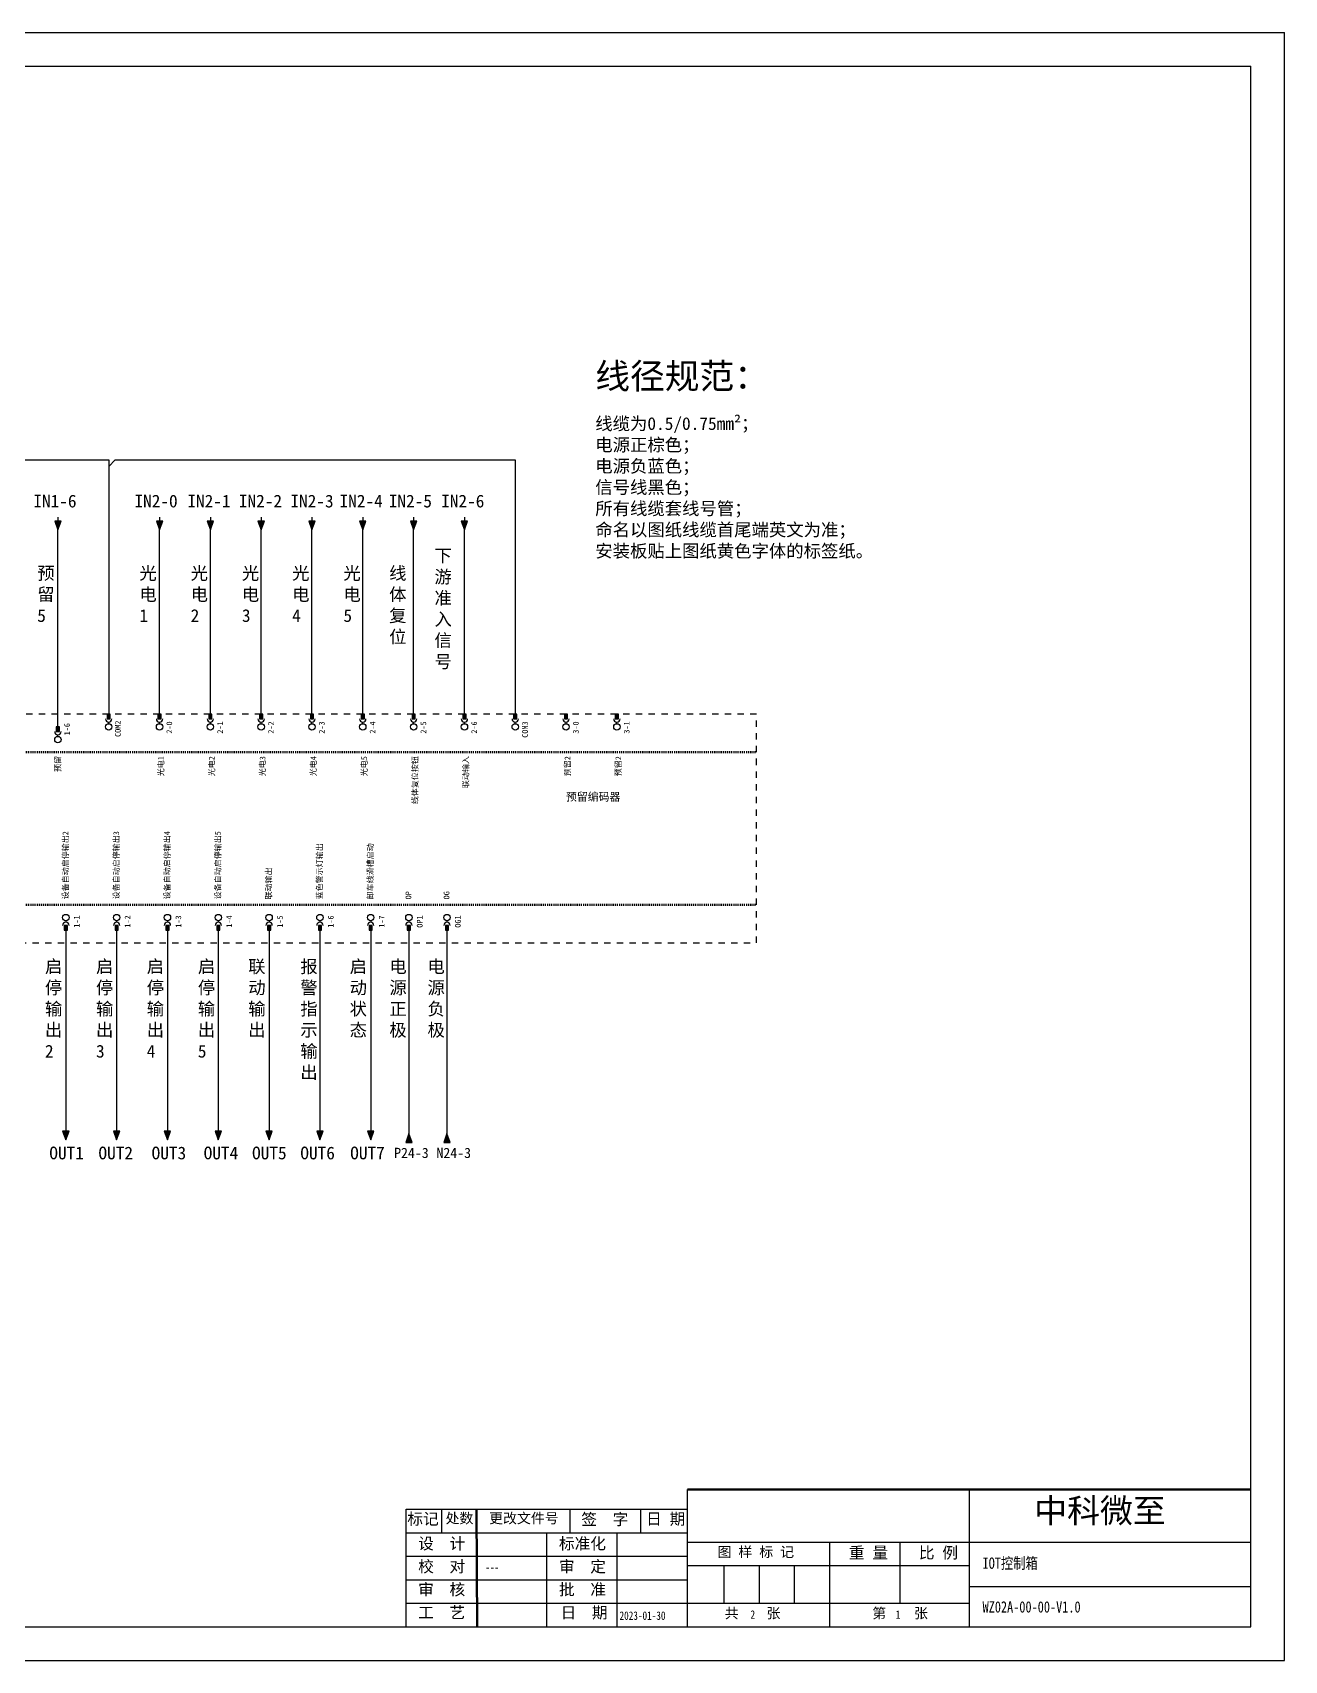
# Model space of a CAD drawing. Header units: millimetres. Extents: x -5786 to 4989, y -422 to 1165.
# Drawn here: x 1130 to 2312, y -422 to 1115 of the extents above; entities that cross this region are included whole.
import ezdxf
from ezdxf.enums import TextEntityAlignment as Align

# ---------------------------------------------------------------- set-up
doc = ezdxf.new("R2010")
doc.units = ezdxf.units.MM
doc.linetypes.add('EPL_DASH', pattern=[0.5, 0.25, -0.25])
for name, color, linetype, lineweight in [('AM_0', 7, 'Continuous', 50), ('EPLAN100', 7, 'Continuous', 50), ('EPLAN108', 5, 'Continuous', 35), ('EPLAN303', 6, 'Continuous', 25), ('EPLAN306', 6, 'EPL_DASH', 25), ('EPLAN311', 1, 'Continuous', 25), ('EPLAN400', 5, 'Continuous', 35), ('EPLAN429', 251, 'Continuous', 35), ('EPLAN432', 7, 'Continuous', 35), ('EPLAN501', 7, 'Continuous', 35)]:
    doc.layers.add(name, color=color, linetype=linetype, lineweight=lineweight)
for name, color, linetype in [('RAHM2', 1, 'Continuous'), ('RAHM3', 2, 'Continuous'), ('小件分拣机', 7, 'Continuous')]:
    doc.layers.add(name, color=color, linetype=linetype)
doc.styles.add('-宋体', font='', dxfattribs={"width": 0.8})
doc.styles.add('HZ', font='txt', dxfattribs={"bigfont": 'HZDX.SHX'})
doc.styles.get("Standard").update_dxf_attribs({"font": 'txt.shx', "height": 20})
doc.styles.add('宋体', font='', dxfattribs={"height": 12})
doc.styles.get('-宋体').set_extended_font_data('SimSun')
doc.styles.get('宋体').set_extended_font_data('SimSun')

# ---------------------------------------------------------------- blocks, each defined once
blk = doc.blocks.new('EPLSYM_LibrarySPECIAL_Symbol1_Variant0_Placement1')
at = {"layer": 'EPLAN306', "color": 6, "linetype": 'EPL_DASH', "lineweight": 25, "ltscale": 4}
blk.add_lwpolyline([(0, -36), (194, -36), (194, 0), (0, 0)], close=True, dxfattribs=at)
at = {"color": 5}
blk.add_attdef('17_20010', text='', height=1.2525, dxfattribs=at).set_placement((-0.75, -0.5005), align=Align.TOP_RIGHT)
at = {"color": 73}
blk.add_attdef('17_20300', text='', height=0.9018, dxfattribs=at).set_placement((-0.75, -2.569735), align=Align.TOP_RIGHT)
at = {"color": 0}
for tag, p in [('17_20027', (-0.75, -4.110085)), ('17_20901[1]', (-0.75, -5.650435)), ('17_20011', (-0.75, -7.190785)), ('17_20025', (-0.75, -8.731135)), ('17_20024', (-0.75, -10.271485))]:
    blk.add_attdef(tag, text='', height=0.9018, dxfattribs=at).set_placement(p, align=Align.TOP_RIGHT)
blk = doc.blocks.new('EPLSYM_LibrarySPECIAL_Symbol385_Variant0_Placement1')
at = {"layer": 'EPLAN303', "linetype": 'Continuous', "lineweight": 25, "ltscale": 4}
blk.add_hatch(color=6, dxfattribs=at).paths.add_polyline_path([(-0.25, 1.25), (0.25, 1.25), (0.25, 2), (-0.25, 2)], flags=0)
at = {"layer": 'EPLAN303', "color": 6, "linetype": 'Continuous', "lineweight": 25, "ltscale": 4}
blk.add_line((0, 0.5), (0, 0.75), dxfattribs=at)
blk.add_lwpolyline([(-0.25, 1.25), (0.25, 1.25), (0.25, 2), (-0.25, 2)], close=True, dxfattribs=at)
blk.add_circle((0, 0), 0.5, dxfattribs=at)
blk.add_arc((0, 1.25), 0.5, 180, 0, dxfattribs=at)
at = {"color": 5}
blk.add_attdef('17_20039', text='', height=0.6513, dxfattribs=at).set_placement((1.15, 2.79035), align=Align.BOTTOM_LEFT)
at = {"color": 0}
blk.add_attdef('17_20038', text='', height=0.9018, dxfattribs=at).set_placement((1.15, 1.25), align=Align.BOTTOM_LEFT)
at = {"color": 251}
for tag, p in [('17_20037', (0, -0.68036)), ('17_20402', (0, -3.76106)), ('17_20011', (0, -5.30141))]:
    blk.add_attdef(tag, text='', height=0.9018, dxfattribs=at).set_placement(p, align=Align.TOP_CENTER)
at = {"color": 73}
blk.add_attdef('17_20301', text='', height=0.9018, dxfattribs=at).set_placement((0, -2.22071), align=Align.TOP_CENTER)
blk = doc.blocks.new('EPLSYM_LibrarySPECIAL_Symbol385_Variant2_Placement1')
at = {"layer": 'EPLAN303', "linetype": 'Continuous', "lineweight": 25, "ltscale": 4}
blk.add_hatch(color=6, dxfattribs=at).paths.add_polyline_path([(-0.25, -2), (0.25, -2), (0.25, -1.25), (-0.25, -1.25)], flags=0)
at = {"layer": 'EPLAN303', "color": 6, "linetype": 'Continuous', "lineweight": 25, "ltscale": 4}
blk.add_line((0, -0.5), (0, -0.75), dxfattribs=at)
blk.add_lwpolyline([(-0.25, -2), (0.25, -2), (0.25, -1.25), (-0.25, -1.25)], close=True, dxfattribs=at)
blk.add_circle((0, 0), 0.5, dxfattribs=at)
blk.add_arc((0, -1.25), 0.5, 0, 180, dxfattribs=at)
at = {"color": 251}
blk.add_attdef('17_20011', text='', height=0.9018, dxfattribs=at).set_placement((0.09018, 5.12105), align=Align.MIDDLE_LEFT)
for tag, p in [('17_20402', (0, 3.5807)), ('17_20037', (0, 0.5))]:
    blk.add_attdef(tag, text='', height=0.9018, dxfattribs=at).set_placement(p, align=Align.BOTTOM_CENTER)
at = {"color": 73}
blk.add_attdef('17_20301', text='', height=0.9018, dxfattribs=at).set_placement((0, 2.04035), align=Align.BOTTOM_CENTER)
at = {"color": 0}
blk.add_attdef('17_20038', text='', height=0.9018, dxfattribs=at).set_placement((1.15, -2.45), align=Align.BOTTOM_LEFT)
at = {"color": 5}
blk.add_attdef('17_20039', text='', height=0.6513, dxfattribs=at).set_placement((1.15, -3.562475), align=Align.BOTTOM_LEFT)
blk = doc.blocks.new('A$C0ED27135')
at = {"layer": 'AM_0', "color": 2}
blk.add_line((32995, 3035), (42995, 3035), dxfattribs=at)
at = {"layer": 'AM_0'}
blk.add_line((29245, 2682), (29256, 599, -381), dxfattribs=at)
at = {"layer": 'RAHM2', "color": 5}
for p, q in [((0, 28898), (43594, 28898)), ((43594, 0), (43594, 28898)), ((0, 0), (43594, 0))]:
    blk.add_line(p, q, dxfattribs=at)
at = {"layer": 'RAHM2'}
for p, q in [((27995, 2682), (32995, 2682)), ((27995, 1849), (32995, 1849)), ((32998, 1682), (37995, 1682)), ((33644, 1018), (33644, 1682)), ((34269, 1018), (34269, 1682)), ((34894, 1018), (34894, 1682)), ((27995, 1432), (32995, 1432)), ((27995, 1016), (32995, 1016))]:
    blk.add_line(p, q, dxfattribs=at)
at = {"layer": 'RAHM3'}
for p, q in [((32995, 599), (32995, 3035)), ((37995, 3035), (37995, 599)), ((28630, 2266), (28630, 2682)), ((30912, 2266), (30912, 2682)), ((32162, 2266), (32162, 2682)), ((27995, 2266), (32995, 2266)), ((30495, 599), (30495, 2266)), ((31745, 600), (31745, 2266)), ((32995, 2099), (37995, 2099)), ((33019, 2099), (37995, 2099)), ((35519, 606), (35519, 2099)), ((36769, 1018), (36769, 2099)), ((37995, 2099), (42995, 2099)), ((37995, 1311), (42995, 1311)), ((27995, 1016), (37995, 1016))]:
    blk.add_line(p, q, dxfattribs=at)
at = {"layer": '小件分拣机', "color": 1, "lineweight": -3}
for p, q in [((2995, 28299), (42995, 28299)), ((42995, 599), (42995, 28299)), ((27995, 599), (27995, 2682)), ((27995, 599), (27995, 2682)), ((2842, 599, -1114), (42995, 599))]:
    blk.add_line(p, q, dxfattribs=at)
at = {"insert": (39150, 2872, 0), "char_height": 428.65, "width": 5455.75, "attachment_point": 1}
blk.add_mtext('{\\fFangSong|b0|i0|c134|p49;\\C2;中科微至}', dxfattribs=at)
at = {"layer": 'AM_0', "style": '-宋体', "width": 0.8}
for tag, p, height in [('客户名称', (33203, 2356), 500), ('设计', (29406, 1974), 150), ('校对', (29401, 1583), 150), ('设备名称', (38232, 1627), 200), ('日期', (31785, 721), 150), ('张数', (34111, 739), 150), ('当前页', (36691, 739), 150), ('版本', (38232, 850), 200)]:
    blk.add_attdef(tag, p, '', height=height, dxfattribs=at)
at = {"layer": 'RAHM2', "attachment_point": 1, "style": 'HZ'}
for s, width, insert, char_height in [('{\\fFangSong|b0|i0|c134|p49;\\C1;标记}', 1678.96, (28018, 2615), 204.16), ('{\\fFangSong|b0|i0|c134|p49;\\C1;处数}', 1678.96, (28696, 2615), 181.44), ('{\\fFangSong|b0|i0|c134|p49;\\C1;更改文件号}', 3209.83, (29469, 2615), 181.44), ('{\\fFangSong|b0|i0|c134|p49;\\C1;签  字}', 2755.62, (31107, 2608), 204.16), ('{\\fFangSong|b0|i0|c134|p49;\\C1;日 期}', 1678.96, (32258, 2615), 204.16), ('{\\fFangSong|b0|i0|c134|p49;\\C1;设  计}', 2755.62, (28210, 2177), 204.16), ('{\\fFangSong|b0|i0|c134|p49;\\C1;标准化}', 2755.62, (30710, 2177), 204.16), ('{\\fFangSong|b0|i0|c134|p49;\\C1;图 样 标 记}', 3209.83, (33526, 2017), 181.44), ('{\\fFangSong|b0|i0|c134|p49;\\C1;重 量}', 1678.96, (35859, 2014, -1337), 204.16), ('{\\fFangSong|b0|i0|c134|p49;\\C1;比 例}', 1678.96, (37102, 2014, -1337), 204.16), ('{\\fFangSong|b0|i0|c134|p49;\\C1;校  对}', 2755.62, (28210, 1769), 204.16), ('{\\fFangSong|b0|i0|c134|p49;\\C1;审  定}', 2755.62, (30710, 1769), 204.16), ('{\\fFangSong|b0|i0|c134|p49;\\C1;审  核}', 2755.62, (28210, 1361), 204.16), ('{\\fFangSong|b0|i0|c134|p49;\\C1;批  准}', 2755.62, (30710, 1361), 204.16), ('{\\fFangSong|b0|i0|c134|p49;\\C1;工  艺}', 2755.62, (28210, 952), 204.16), ('{\\fFangSong|b0|i0|c134|p49;\\C1;日  期}', 2755.62, (30739, 952), 204.16), ('{\\fFangSong|b0|i0|c134|p49;\\C1;共    张}', 3209.83, (33655, 929), 181.44), ('{\\fFangSong|b0|i0|c134|p49;\\C1;第    张}', 3209.83, (36275, 929), 181.44)]:
    blk.add_mtext_dynamic_manual_height_columns(s, width=width, gutter_width=1500, heights=[0], dxfattribs=dict(at, insert=insert, char_height=char_height))

msp = doc.modelspace()

# ---------------------------------------------------------------- hatches: boundary and pattern name
at = {"layer": 'EPLAN311', "linetype": 'Continuous', "lineweight": 25, "ltscale": 4}
for points in [[(1150.7, 653.4), (1153.7, 645.2), (1156.7, 653.4)], [(1246.7, 653.4), (1249.7, 645.2), (1252.7, 653.4)], [(1294.7, 653.4), (1297.7, 645.2), (1300.7, 653.4)], [(1342.7, 653.4), (1345.7, 645.2), (1348.7, 653.4)], [(1390.7, 653.4), (1393.7, 645.2), (1396.7, 653.4)], [(1438.7, 653.4), (1441.7, 645.2), (1444.7, 653.4)], [(1486.7, 653.4), (1489.7, 645.2), (1492.7, 653.4)], [(1534.7, 653.4), (1537.7, 645.2), (1540.7, 653.4)], [(1158.2, 77.4), (1161.2, 69.2), (1164.2, 77.4)], [(1206.2, 77.4), (1209.2, 69.2), (1212.2, 77.4)], [(1254.2, 77.4), (1257.2, 69.2), (1260.2, 77.4)], [(1302.2, 77.4), (1305.2, 69.2), (1308.2, 77.4)], [(1350.2, 77.4), (1353.2, 69.2), (1356.2, 77.4)], [(1398.2, 77.4), (1401.2, 69.2), (1404.2, 77.4)], [(1446.2, 77.4), (1449.2, 69.2), (1452.2, 77.4)], [(1488.2, 66.9), (1485.2, 75.2), (1482.2, 66.9)], [(1524.2, 66.9), (1521.2, 75.2), (1518.2, 66.9)]]:
    msp.add_hatch(color=1, dxfattribs=at).paths.add_polyline_path(points, flags=0)

# ---------------------------------------------------------------- linework, layer by layer
at = {"layer": 'EPLAN100', "color": 6, "linetype": 'EPL_DASH', "lineweight": 50, "ltscale": 4}
for p, q in [((649.7, 435.2), (1813.7, 435.2)), ((649.7, 291.2), (1813.7, 291.2))]:
    msp.add_line(p, q, dxfattribs=at)
at = {"layer": 'EPLAN311', "color": 3, "linetype": 'Continuous', "lineweight": 25, "ltscale": 4}
for p, q in [((823.7, 711.2), (1201.7, 711.2)), ((1195.7, 711.2), (1201.7, 711.2)), ((1201.7, 711.2), (1201.7, 471.2)), ((1201.7, 711.2), (1201.7, 705.2)), ((1201.7, 705.2), (1207.7, 711.2)), ((1207.7, 711.2), (1585.7, 711.2)), ((1579.7, 711.2), (1585.7, 711.2)), ((1585.7, 711.2), (1585.7, 471.2)), ((1585.7, 711.2), (1585.7, 705.2))]:
    msp.add_line(p, q, dxfattribs=at)
at = {"layer": 'EPLAN311', "color": 1, "linetype": 'Continuous', "lineweight": 25, "ltscale": 4}
for p, q in [((1153.7, 657.2), (1153.7, 653.4)), ((1153.7, 459.2), (1153.7, 648.2)), ((1249.7, 657.2), (1249.7, 653.4)), ((1249.7, 471.2), (1249.7, 648.2)), ((1297.7, 657.2), (1297.7, 653.4)), ((1297.7, 471.2), (1297.7, 648.2)), ((1345.7, 657.2), (1345.7, 653.4)), ((1345.7, 471.2), (1345.7, 648.2)), ((1393.7, 657.2), (1393.7, 653.4)), ((1393.7, 471.2), (1393.7, 648.2)), ((1441.7, 657.2), (1441.7, 653.4)), ((1441.7, 471.2), (1441.7, 648.2)), ((1489.7, 657.2), (1489.7, 653.4)), ((1489.7, 471.2), (1489.7, 648.2)), ((1537.7, 657.2), (1537.7, 653.4)), ((1537.7, 471.2), (1537.7, 648.2)), ((1161.2, 267.2), (1161.2, 75.2)), ((1209.2, 267.2), (1209.2, 75.2)), ((1257.2, 267.2), (1257.2, 75.2)), ((1305.2, 267.2), (1305.2, 75.2)), ((1353.2, 267.2), (1353.2, 75.2)), ((1401.2, 267.2), (1401.2, 75.2)), ((1449.2, 267.2), (1449.2, 75.2)), ((1485.2, 267.2), (1485.2, 75.2)), ((1521.2, 267.2), (1521.2, 75.2))]:
    msp.add_line(p, q, dxfattribs=at)
for points in [[(1150.7, 653.4), (1153.7, 645.2), (1156.7, 653.4)], [(1246.7, 653.4), (1249.7, 645.2), (1252.7, 653.4)], [(1294.7, 653.4), (1297.7, 645.2), (1300.7, 653.4)], [(1342.7, 653.4), (1345.7, 645.2), (1348.7, 653.4)], [(1390.7, 653.4), (1393.7, 645.2), (1396.7, 653.4)], [(1438.7, 653.4), (1441.7, 645.2), (1444.7, 653.4)], [(1486.7, 653.4), (1489.7, 645.2), (1492.7, 653.4)], [(1534.7, 653.4), (1537.7, 645.2), (1540.7, 653.4)], [(1158.2, 77.4), (1161.2, 69.2), (1164.2, 77.4)], [(1206.2, 77.4), (1209.2, 69.2), (1212.2, 77.4)], [(1254.2, 77.4), (1257.2, 69.2), (1260.2, 77.4)], [(1302.2, 77.4), (1305.2, 69.2), (1308.2, 77.4)], [(1350.2, 77.4), (1353.2, 69.2), (1356.2, 77.4)], [(1398.2, 77.4), (1401.2, 69.2), (1404.2, 77.4)], [(1446.2, 77.4), (1449.2, 69.2), (1452.2, 77.4)], [(1488.2, 66.9), (1485.2, 75.2), (1482.2, 66.9)], [(1524.2, 66.9), (1521.2, 75.2), (1518.2, 66.9)]]:
    msp.add_lwpolyline(points, close=True, dxfattribs=at)

# ---------------------------------------------------------------- block references
ref = msp.add_blockref('EPLSYM_LibrarySPECIAL_Symbol1_Variant0_Placement1', (649.7, 471.2), dxfattribs=dict(xscale=6, yscale=6, zscale=6))
ref.add_attrib('17_20010', '-A1', dxfattribs={"layer": 'EPLAN400', "color": 5, "height": 7.51, "style": '宋体'}).set_placement((645.2, 468.2), align=Align.TOP_RIGHT)
ref.add_attrib('17_20011', 'IOT控制器', dxfattribs={"layer": 'EPLAN501', "color": 0, "height": 5.41, "style": '宋体'}).set_placement((645.2, 455.8), align=Align.TOP_RIGHT)
ref = msp.add_blockref('EPLSYM_LibrarySPECIAL_Symbol385_Variant0_Placement1', (1153.7, 447.2), dxfattribs=dict(xscale=6, yscale=6, zscale=6))
ref.add_attrib('17_20038', '1-6', dxfattribs={"layer": 'EPLAN432', "color": 0, "height": 5.41, "rotation": 90, "style": '宋体'}).set_placement((1166.7, 451.2), align=Align.BOTTOM_LEFT)
ref.add_attrib('17_20011', '预留', dxfattribs={"layer": 'EPLAN429', "color": 0, "height": 5.41, "rotation": 90, "style": '宋体'}).set_placement((1153.7, 431.8), align=Align.MIDDLE_RIGHT)
ref = msp.add_blockref('EPLSYM_LibrarySPECIAL_Symbol385_Variant0_Placement1', (1201.7, 459.2), dxfattribs=dict(xscale=6, yscale=6, zscale=6))
ref.add_attrib('17_20038', 'COM2', dxfattribs={"layer": 'EPLAN432', "color": 0, "height": 5.41, "rotation": 90, "style": '宋体'}).set_placement((1214.7, 449.7), align=Align.BOTTOM_LEFT)
ref = msp.add_blockref('EPLSYM_LibrarySPECIAL_Symbol385_Variant0_Placement1', (1249.7, 459.2), dxfattribs=dict(xscale=6, yscale=6, zscale=6))
ref.add_attrib('17_20038', '2-0', dxfattribs={"layer": 'EPLAN432', "color": 0, "height": 5.41, "rotation": 90, "style": '宋体'}).set_placement((1258.9, 464.4), align=Align.MIDDLE_RIGHT)
ref.add_attrib('17_20011', '光电1', dxfattribs={"layer": 'EPLAN429', "color": 0, "height": 5.41, "rotation": 90, "style": '宋体'}).set_placement((1251, 431.6), align=Align.MIDDLE_RIGHT)
ref = msp.add_blockref('EPLSYM_LibrarySPECIAL_Symbol385_Variant0_Placement1', (1297.7, 459.2), dxfattribs=dict(xscale=6, yscale=6, zscale=6))
ref.add_attrib('17_20038', '2-1', dxfattribs={"layer": 'EPLAN432', "color": 0, "height": 5.41, "rotation": 90, "style": '宋体'}).set_placement((1306.9, 464.4), align=Align.MIDDLE_RIGHT)
ref.add_attrib('17_20011', '光电2', dxfattribs={"layer": 'EPLAN429', "color": 0, "height": 5.41, "rotation": 90, "style": '宋体'}).set_placement((1299, 431.6), align=Align.MIDDLE_RIGHT)
ref = msp.add_blockref('EPLSYM_LibrarySPECIAL_Symbol385_Variant0_Placement1', (1345.7, 459.2), dxfattribs=dict(xscale=6, yscale=6, zscale=6))
ref.add_attrib('17_20038', '2-2', dxfattribs={"layer": 'EPLAN432', "color": 0, "height": 5.41, "rotation": 90, "style": '宋体'}).set_placement((1354.9, 464.4), align=Align.MIDDLE_RIGHT)
ref.add_attrib('17_20011', '光电3', dxfattribs={"layer": 'EPLAN429', "color": 0, "height": 5.41, "rotation": 90, "style": '宋体'}).set_placement((1347, 431.6), align=Align.MIDDLE_RIGHT)
ref = msp.add_blockref('EPLSYM_LibrarySPECIAL_Symbol385_Variant0_Placement1', (1393.7, 459.2), dxfattribs=dict(xscale=6, yscale=6, zscale=6))
ref.add_attrib('17_20038', '2-3', dxfattribs={"layer": 'EPLAN432', "color": 0, "height": 5.41, "rotation": 90, "style": '宋体'}).set_placement((1402.9, 464.4), align=Align.MIDDLE_RIGHT)
ref.add_attrib('17_20011', '光电4', dxfattribs={"layer": 'EPLAN429', "color": 0, "height": 5.41, "rotation": 90, "style": '宋体'}).set_placement((1395, 431.6), align=Align.MIDDLE_RIGHT)
ref = msp.add_blockref('EPLSYM_LibrarySPECIAL_Symbol385_Variant0_Placement1', (1441.7, 459.2), dxfattribs=dict(xscale=6, yscale=6, zscale=6))
ref.add_attrib('17_20038', '2-4', dxfattribs={"layer": 'EPLAN432', "color": 0, "height": 5.41, "rotation": 90, "style": '宋体'}).set_placement((1450.9, 464.4), align=Align.MIDDLE_RIGHT)
ref.add_attrib('17_20011', '光电5', dxfattribs={"layer": 'EPLAN429', "color": 0, "height": 5.41, "rotation": 90, "style": '宋体'}).set_placement((1443, 431.6), align=Align.MIDDLE_RIGHT)
at = {"color": 7}
ref = msp.add_blockref('EPLSYM_LibrarySPECIAL_Symbol385_Variant0_Placement1', (1489.7, 459.2), dxfattribs=dict(at, xscale=6, yscale=6, zscale=6))
ref.add_attrib('17_20038', '2-5', dxfattribs={"layer": 'EPLAN432', "color": 0, "height": 5.41, "rotation": 90, "style": '宋体'}).set_placement((1498.9, 464.4), align=Align.MIDDLE_RIGHT)
ref.add_attrib('17_20011', '线体复位按钮', dxfattribs={"layer": 'EPLAN429', "color": 0, "height": 5.41, "rotation": 90, "style": '宋体'}).set_placement((1491, 431.6), align=Align.MIDDLE_RIGHT)
ref = msp.add_blockref('EPLSYM_LibrarySPECIAL_Symbol385_Variant0_Placement1', (1537.7, 459.2), dxfattribs=dict(at, xscale=6, yscale=6, zscale=6))
ref.add_attrib('17_20038', '2-6', dxfattribs={"layer": 'EPLAN432', "color": 0, "height": 5.41, "rotation": 90, "style": '宋体'}).set_placement((1546.9, 464.4), align=Align.MIDDLE_RIGHT)
ref.add_attrib('17_20011', '联动输入', dxfattribs={"layer": 'EPLAN429', "color": 0, "height": 5.41, "rotation": 90, "style": '宋体'}).set_placement((1539, 431.6), align=Align.MIDDLE_RIGHT)
ref = msp.add_blockref('EPLSYM_LibrarySPECIAL_Symbol385_Variant0_Placement1', (1585.7, 459.2), dxfattribs=dict(xscale=6, yscale=6, zscale=6))
ref.add_attrib('17_20038', 'COM3', dxfattribs={"layer": 'EPLAN432', "color": 0, "height": 5.41, "rotation": 90, "style": '宋体'}).set_placement((1594.9, 464.4), align=Align.MIDDLE_RIGHT)
ref = msp.add_blockref('EPLSYM_LibrarySPECIAL_Symbol385_Variant0_Placement1', (1633.7, 459.2), dxfattribs=dict(xscale=6, yscale=6, zscale=6))
ref.add_attrib('17_20038', '3-0', dxfattribs={"layer": 'EPLAN432', "color": 0, "height": 5.41, "rotation": 90, "style": '宋体'}).set_placement((1642.9, 464.4), align=Align.MIDDLE_RIGHT)
ref.add_attrib('17_20011', '预留2', dxfattribs={"layer": 'EPLAN429', "color": 0, "height": 5.41, "rotation": 90, "style": '宋体'}).set_placement((1635, 431.6), align=Align.MIDDLE_RIGHT)
ref = msp.add_blockref('EPLSYM_LibrarySPECIAL_Symbol385_Variant0_Placement1', (1681.7, 459.2), dxfattribs=dict(xscale=6, yscale=6, zscale=6))
ref.add_attrib('17_20038', '3-1', dxfattribs={"layer": 'EPLAN432', "color": 0, "height": 5.41, "rotation": 90, "style": '宋体'}).set_placement((1690.9, 464.4), align=Align.MIDDLE_RIGHT)
ref.add_attrib('17_20011', '预留2', dxfattribs={"layer": 'EPLAN429', "color": 0, "height": 5.41, "rotation": 90, "style": '宋体'}).set_placement((1683, 431.6), align=Align.MIDDLE_RIGHT)
ref = msp.add_blockref('EPLSYM_LibrarySPECIAL_Symbol385_Variant2_Placement1', (1161.2, 279.2), dxfattribs=dict(xscale=6, yscale=6, zscale=6))
ref.add_attrib('17_20011', '设备自动启停输出2', dxfattribs={"layer": 'EPLAN429', "color": 0, "height": 5.41, "rotation": 90, "style": '宋体'}).set_placement((1160.8, 296.3), align=Align.MIDDLE_LEFT)
ref.add_attrib('17_20038', '1-1', dxfattribs={"layer": 'EPLAN432', "color": 0, "height": 5.41, "rotation": 90, "style": '宋体'}).set_placement((1175.8, 269.6), align=Align.BOTTOM_LEFT)
ref = msp.add_blockref('EPLSYM_LibrarySPECIAL_Symbol385_Variant2_Placement1', (1209.2, 279.2), dxfattribs=dict(xscale=6, yscale=6, zscale=6))
ref.add_attrib('17_20011', '设备自动启停输出3', dxfattribs={"layer": 'EPLAN429', "color": 0, "height": 5.41, "rotation": 90, "style": '宋体'}).set_placement((1208.8, 296.3), align=Align.MIDDLE_LEFT)
ref.add_attrib('17_20038', '1-2', dxfattribs={"layer": 'EPLAN432', "color": 0, "height": 5.41, "rotation": 90, "style": '宋体'}).set_placement((1223.8, 269.6), align=Align.BOTTOM_LEFT)
ref = msp.add_blockref('EPLSYM_LibrarySPECIAL_Symbol385_Variant2_Placement1', (1257.2, 279.2), dxfattribs=dict(xscale=6, yscale=6, zscale=6))
ref.add_attrib('17_20011', '设备自动启停输出4', dxfattribs={"layer": 'EPLAN429', "color": 0, "height": 5.41, "rotation": 90, "style": '宋体'}).set_placement((1256.8, 296.3), align=Align.MIDDLE_LEFT)
ref.add_attrib('17_20038', '1-3', dxfattribs={"layer": 'EPLAN432', "color": 0, "height": 5.41, "rotation": 90, "style": '宋体'}).set_placement((1271.8, 269.6), align=Align.BOTTOM_LEFT)
ref = msp.add_blockref('EPLSYM_LibrarySPECIAL_Symbol385_Variant2_Placement1', (1305.2, 279.2), dxfattribs=dict(xscale=6, yscale=6, zscale=6))
ref.add_attrib('17_20011', '设备自动启停输出5', dxfattribs={"layer": 'EPLAN429', "color": 0, "height": 5.41, "rotation": 90, "style": '宋体'}).set_placement((1304.8, 296.3), align=Align.MIDDLE_LEFT)
ref.add_attrib('17_20038', '1-4', dxfattribs={"layer": 'EPLAN432', "color": 0, "height": 5.41, "rotation": 90, "style": '宋体'}).set_placement((1319.8, 269.6), align=Align.BOTTOM_LEFT)
ref = msp.add_blockref('EPLSYM_LibrarySPECIAL_Symbol385_Variant2_Placement1', (1401.2, 279.2), dxfattribs=dict(xscale=6, yscale=6, zscale=6))
ref.add_attrib('17_20011', '蓝色警示灯输出', dxfattribs={"layer": 'EPLAN429', "color": 0, "height": 5.41, "rotation": 90, "style": '宋体'}).set_placement((1400.8, 296.3), align=Align.MIDDLE_LEFT)
ref.add_attrib('17_20038', '1-6', dxfattribs={"layer": 'EPLAN432', "color": 0, "height": 5.41, "rotation": 90, "style": '宋体'}).set_placement((1415.8, 269.6), align=Align.BOTTOM_LEFT)
ref = msp.add_blockref('EPLSYM_LibrarySPECIAL_Symbol385_Variant2_Placement1', (1449.2, 279.2), dxfattribs=dict(xscale=6, yscale=6, zscale=6))
ref.add_attrib('17_20011', '卸车线滑槽启动', dxfattribs={"layer": 'EPLAN429', "color": 0, "height": 5.41, "rotation": 90, "style": '宋体'}).set_placement((1448.8, 296.3), align=Align.MIDDLE_LEFT)
ref.add_attrib('17_20038', '1-7', dxfattribs={"layer": 'EPLAN432', "color": 0, "height": 5.41, "rotation": 90, "style": '宋体'}).set_placement((1463.8, 269.6), align=Align.BOTTOM_LEFT)
ref = msp.add_blockref('EPLSYM_LibrarySPECIAL_Symbol385_Variant2_Placement1', (1353.2, 279.2), dxfattribs=dict(xscale=6, yscale=6, zscale=6))
ref.add_attrib('17_20011', '联动输出', dxfattribs={"layer": 'EPLAN429', "color": 0, "height": 5.41, "rotation": 90, "style": '宋体'}).set_placement((1352.8, 296.3), align=Align.MIDDLE_LEFT)
ref.add_attrib('17_20038', '1-5', dxfattribs={"layer": 'EPLAN432', "color": 0, "height": 5.41, "rotation": 90, "style": '宋体'}).set_placement((1367.8, 269.6), align=Align.BOTTOM_LEFT)
ref = msp.add_blockref('EPLSYM_LibrarySPECIAL_Symbol385_Variant2_Placement1', (1485.2, 279.2), dxfattribs=dict(xscale=6, yscale=6, zscale=6))
ref.add_attrib('17_20011', 'OP', dxfattribs={"layer": 'EPLAN429', "color": 0, "height": 5.41, "rotation": 90, "style": '宋体'}).set_placement((1484.8, 296.3), align=Align.MIDDLE_LEFT)
ref.add_attrib('17_20038', 'OP1', dxfattribs={"layer": 'EPLAN432', "color": 0, "height": 5.41, "rotation": 90, "style": '宋体'}).set_placement((1499.8, 269.6), align=Align.BOTTOM_LEFT)
ref = msp.add_blockref('EPLSYM_LibrarySPECIAL_Symbol385_Variant2_Placement1', (1521.2, 279.2), dxfattribs=dict(xscale=6, yscale=6, zscale=6))
ref.add_attrib('17_20011', 'OG', dxfattribs={"layer": 'EPLAN429', "color": 0, "height": 5.41, "rotation": 90, "style": '宋体'}).set_placement((1520.8, 296.3), align=Align.MIDDLE_LEFT)
ref.add_attrib('17_20038', 'OG1', dxfattribs={"layer": 'EPLAN432', "color": 0, "height": 5.41, "rotation": 90, "style": '宋体'}).set_placement((1535.8, 269.6), align=Align.BOTTOM_LEFT)
at = {"layer": 'AM_0', "lineweight": -3}
ref = msp.add_blockref('A$C0ED27135', (-6.4, -422.2), dxfattribs=dict(at, xscale=0.05318677324316071, yscale=0.05318677324316071, zscale=0.05318677324316071))
ref.add_attrib('设备名称', 'IOT控制箱', (2027.1, -335.7), dxfattribs={"height": 10.64, "style": '-宋体', "width": 0.8})
ref.add_attrib('当前页', '1', (1945.1, -382.9), dxfattribs={"height": 7.98, "style": '-宋体', "width": 0.8})
ref.add_attrib('张数', '2', (1807.9, -382.9), dxfattribs={"height": 7.98, "style": '-宋体', "width": 0.8})
ref.add_attrib('日期', '2023-01-30', (1684.2, -383.9), dxfattribs={"height": 7.98, "style": '-宋体', "width": 0.8})
ref.add_attrib('版本', 'WZ02A-00-00-V1.0', (2027.1, -377), dxfattribs={"height": 10.637, "style": '-宋体', "width": 0.8})
ref.add_attrib('校对', '---', (1557.4, -338.1), dxfattribs={"height": 7.98, "style": '-宋体', "width": 0.8})

# ---------------------------------------------------------------- texts
at = {"attachment_point": 1, "style": '宋体'}
for s, width, insert, char_height in [('IN1-6', 80.705, (1130.5, 678.4), 12), ('IN2-0', 80.705, (1226, 678.4), 12), ('IN2-1', 80.705, (1276, 678.4), 12), ('IN2-2', 80.705, (1324.6, 678.4), 12), ('IN2-3', 80.705, (1373.3, 678.4), 12), ('IN2-4', 80.705, (1419.7, 678.4), 12), ('IN2-5', 80.705, (1466.2, 678.4), 12), ('IN2-6', 80.705, (1515.7, 678.4), 12), ('下游准入信号', 22.983, (1509.4, 626.9), 12), ('预留5', 17.196, (1134.2, 610.3), 12), ('光电1', 17.196, (1230.7, 610.3), 12), ('光电2', 17.196, (1279.1, 610.3), 12), ('光电3', 17.196, (1327.5, 610.3), 12), ('光电4', 17.196, (1375, 610.3), 12), ('光电5', 17.196, (1423.4, 610.3), 12), ('线体复位', 22.983, (1466.6, 610.3), 12), ('\\pxt1;启停输出2', 20.431, (1141.5, 239), 12), ('\\pxt1;启停输出3', 20.431, (1189.7, 239), 12), ('\\pxt1;启停输出4', 20.431, (1237.6, 239), 12), ('\\pxt1;启停输出5', 20.431, (1285.9, 239), 12), ('\\pxt1;联动输出', 20.431, (1333.5, 239), 12), ('\\pxt1;报警指示输出', 20.431, (1382.7, 239), 12), ('\\pxt1;启动状态', 20.431, (1429.3, 239), 12), ('\\pxt1;电源正极', 20.431, (1466.8, 239), 12), ('\\pxt1;电源负极', 20.431, (1502.8, 239), 12), ('OUT1', 80.705, (1145.6, 62.9), 12), ('OUT2', 80.705, (1192, 62.9), 12), ('OUT3', 80.705, (1242.2, 62.9), 12), ('OUT4', 80.705, (1291.4, 62.9), 12), ('OUT5', 80.705, (1337.1, 62.9), 12), ('OUT6', 80.705, (1382.7, 62.9), 12), ('OUT7', 80.705, (1429.8, 62.9), 12), ('P24-3', 12, (1471.3, 61.8), 9.6), ('N24-3', 80.705, (1511.3, 61.8), 9.6)]:
    msp.add_mtext_dynamic_manual_height_columns(s, width=width, gutter_width=60, heights=[0], dxfattribs=dict(at, insert=insert, char_height=char_height))
at = {"layer": 'EPLAN108', "color": 0, "style": '宋体'}
msp.add_text('线径规范：', height=24.05, dxfattribs=at).set_placement((1661.3, 771.2), align=Align.BOTTOM_LEFT)
at = {"layer": 'EPLAN108', "color": 7, "style": '宋体'}
msp.add_text('预留编码器', height=7.51, dxfattribs=at).set_placement((1633.7, 387.2), align=Align.BOTTOM_LEFT)
at = {"layer": 'EPLAN108', "color": 0, "insert": (1661.3, 617.9), "char_height": 12.024, "attachment_point": 7, "style": '宋体'}
msp.add_mtext('线缆为0.5/0.75mm²；\\P电源正棕色；\\P电源负蓝色；\\P信号线黑色；\\P所有线缆套线号管；\\P命名以图纸线缆首尾端英文为准；\\P安装板贴上图纸黄色字体的标签纸。', dxfattribs=at)

doc.saveas('drawing.dxf')
